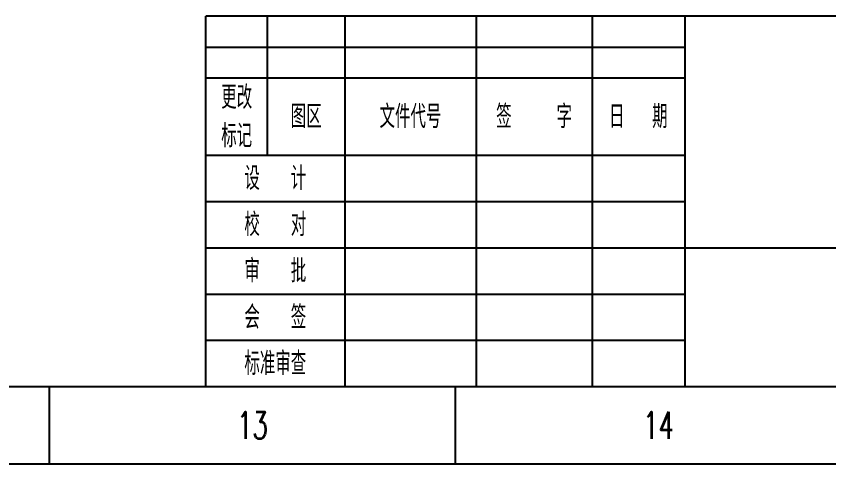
# Model space of a CAD drawing. Header units: millimetres. Extents: x 0 to 841, y 0 to 594.
# Drawn here: x 626.5 to 731.7, y 0 to 58 of the extents above; entities that cross this region are included whole.
import ezdxf
from ezdxf.enums import TextEntityAlignment as Align

# ---------------------------------------------------------------- set-up
doc = ezdxf.new("R2010")
doc.units = ezdxf.units.MM
doc.layers.add('PDM_Title', color=7, linetype='Continuous')
doc.styles.add('HZ', font='TXT.SHX', dxfattribs={"width": 0.667, "bigfont": 'HZTXT.SHX'})

# ---------------------------------------------------------------- blocks, each defined once
blk = doc.blocks.new('FitPDM_DWGFrame')
at = {"layer": 'PDM_Title', "color": 0}
for p, q in [((831, 58), (651, 58)), ((651, 10), (651, 58)), ((25, 10), (831, 10))]:
    blk.add_line(p, q, dxfattribs=at)
at = {"layer": 'PDM_Title', "color": 2}
for p, q in [((659, 40), (659, 58)), ((669, 58), (669, 10)), ((686, 58), (686, 10)), ((701, 58), (701, 10)), ((713, 58), (713, 10)), ((651, 54), (713, 54)), ((651, 50), (713, 50)), ((651, 40), (713, 40)), ((651, 34), (713, 34)), ((651, 28), (713, 28)), ((713, 28), (771, 28)), ((651, 22), (713, 22)), ((651, 16), (713, 16)), ((630.75, 0), (630.75, 10)), ((683.3125, 0), (683.3125, 10)), ((0, 0), (841, 0))]:
    blk.add_line(p, q, dxfattribs=at)
at = {"layer": 'PDM_Title', "color": 2, "style": 'HZ', "width": 0.667}
for s, height, p in [('更改', 3, (655, 47.5)), ('图区', 3, (664, 45)), ('文件代号', 3, (677.5, 45)), ('签   字', 3, (693.5, 45)), ('日  期', 3, (707, 45)), ('标记', 3, (655, 42.5)), ('设\u3000\u3000计', 3, (660, 37)), ('校\u3000\u3000对', 3, (660, 31)), ('审\u3000\u3000批', 3, (660, 25)), ('会\u3000\u3000签', 3, (660, 19)), ('标准审查', 3, (660, 13)), ('13', 3.5, (657.0312, 5)), ('14', 3.5, (709.5938, 5))]:
    blk.add_text(s, height=height, dxfattribs=at).set_placement(p, align=Align.MIDDLE_CENTER)

msp = doc.modelspace()

# ---------------------------------------------------------------- block references
at = {"layer": 'PDM_Title'}
msp.add_blockref('FitPDM_DWGFrame', (0, 0), dxfattribs=at)

doc.saveas('drawing.dxf')
